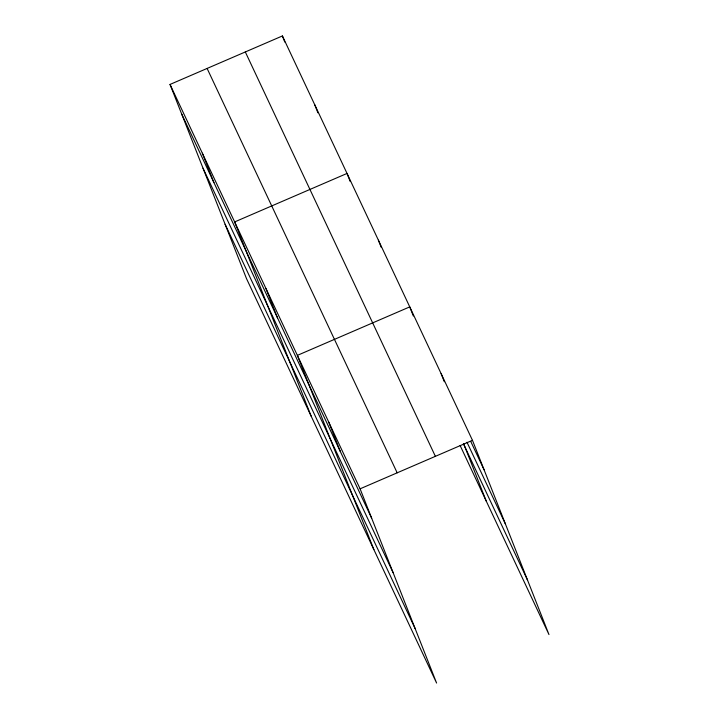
<?xml version="1.0" encoding="UTF-8"?>
<svg xmlns="http://www.w3.org/2000/svg" width="719" height="719" viewBox="0 0 719 719"><rect width="100%" height="100%" fill="white"/><g stroke="black" fill="none" stroke-linecap="round" stroke-linejoin="round"><path stroke-width="1.08" d="M170.026 84.438L360.093 488.821L436.595 683.05L246.527 278.666L170.026 84.438L282.405 35.95L472.473 440.334L548.974 634.562L460.124 445.51M360.093 488.821L472.473 440.334M470.747 441.43L484.058 469.741M466.991 442.248L505.475 524.133M463.404 443.695L527.557 580.17M245.314 51.948L435.381 456.331M207.108 68.44L397.176 472.823M181.61 113.845L371.678 518.228M203.028 168.237L393.095 572.621M225.11 224.274L415.169 628.658M441.107 373.61L444.306 381.726M413.344 316.009L409.749 306.887L297.369 355.375L373.88 549.604M463.602 443.614L486.26 501.116M378.383 240.164L381.178 247.264M350.225 181.556L347.025 173.441L234.646 221.928L311.156 416.157M314.715 104.695L317.906 112.811M282.405 35.95L284.796 42.035M328.727 422.098L340.312 451.505M266.003 288.652L277.588 318.059M202.336 153.183L213.92 182.59"/></g></svg>
